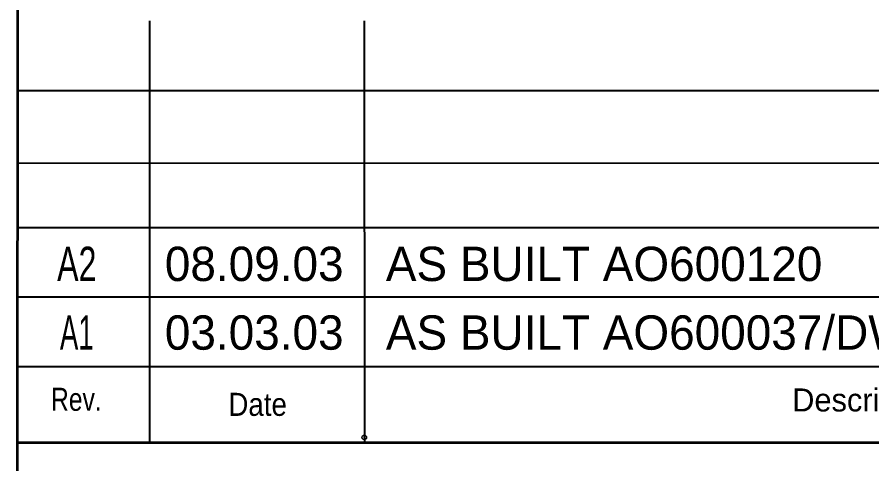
# Model space of a CAD drawing. Header units: millimetres. Extents: x 0 to 841, y 0 to 594.
# Drawn here: x 648.8 to 723.5, y 118.6 to 157.7 of the extents above; entities that cross this region are included whole.
import ezdxf
from ezdxf.enums import TextEntityAlignment as Align

# ---------------------------------------------------------------- set-up
doc = ezdxf.new("R2010")
doc.units = ezdxf.units.MM
doc.header["$LTSCALE"] = 0.8
doc.header["$PDMODE"] = 32
doc.header["$PDSIZE"] = 0.4
doc.layers.add('1', color=7, linetype='Continuous', lineweight=13)
doc.layers.add('2', color=7, linetype='Continuous')

msp = doc.modelspace()

# ---------------------------------------------------------------- linework, layer by layer
at = {"layer": '1', "lineweight": 35}
for p, q in [((648.7843, 84.1236), (649.148, 582.2276)), ((829.2567, 120.4906), (648.8079, 120.4748))]:
    msp.add_line(p, q, dxfattribs=at)
at = {"layer": '1', "lineweight": 25}
for p, q in [((660.3472, 157.3669), (660.3472, 120.4638)), ((679.1055, 157.363), (679.1425, 120.4685)), ((648.8252, 151.274), (829.2693, 151.274)), ((648.8268, 144.9488), (829.2677, 144.852)), ((648.8276, 139.2898), (829.2701, 139.285)), ((648.8173, 133.2315), (829.2748, 133.2315)), ((648.8126, 127.1669), (829.263, 127.1669))]:
    msp.add_line(p, q, dxfattribs=at)
at = {"layer": '1'}
for p in [(679.1126, 120.9669), (679.122, 120.9472)]:
    msp.add_point(p, dxfattribs=at)

# ---------------------------------------------------------------- texts
for s, width, p in [('Rev.', 0.8, (651.7496, 123.2803)), ('Date', 0.9, (667.2386, 122.8402))]:
    msp.add_text(s, height=2.013, dxfattribs=dict(at, width=width)).set_placement(p)
msp.add_text('Description', height=2.013, dxfattribs=at).set_placement((716.4953, 123.2244))
at = {"layer": '2'}
for s, width, p in [('A2', 0.7, (653.9996, 134.622)), ('A1', 0.6, (653.9996, 128.622))]:
    msp.add_text(s, height=3, dxfattribs=dict(at, width=width)).set_placement(p, align=Align.CENTER)
for s, p in [('08.09.03', (669.5, 134.622)), ('03.03.03', (669.5, 128.622))]:
    msp.add_text(s, height=3, dxfattribs=at).set_placement(p, align=Align.CENTER)
for s, p in [('AS BUILT AO600120', (681, 134.622)), ('AS BUILT AO600037/DWG. SPLIT FROM -001-01', (681, 128.622))]:
    msp.add_text(s, height=3, dxfattribs=at).set_placement(p)

doc.saveas('drawing.dxf')
